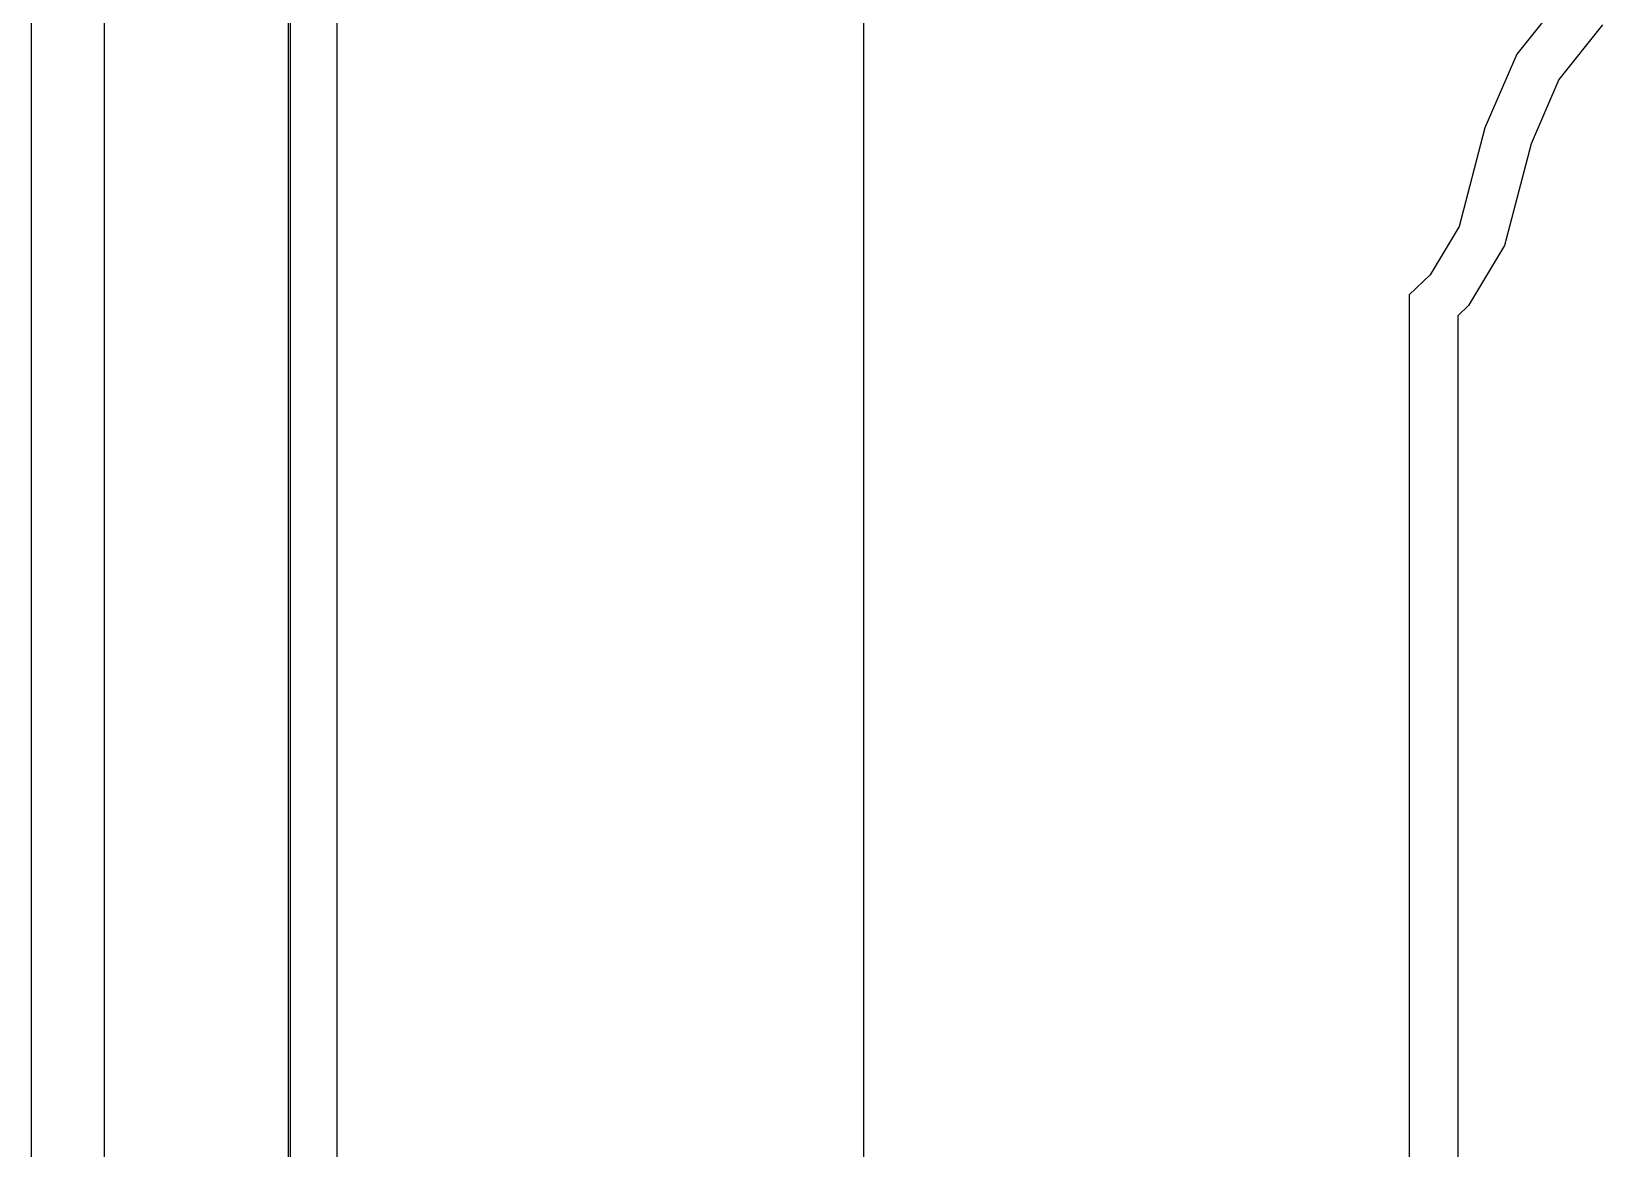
# Model space of a CAD drawing. Extents: x -24961 to 905641, y -154323 to 635957.
# Drawn here: x 437724 to 440944, y -142885 to -140595 of the extents above; entities that cross this region are included whole.
import ezdxf

# ---------------------------------------------------------------- set-up
doc = ezdxf.new("R2010")
doc.units = 0
doc.header["$LTSCALE"] = 1000
doc.header["$MEASUREMENT"] = 0
doc.layers.add('DOTE', color=1, linetype='Continuous')
doc.layers.add('WALL', color=9, linetype='Continuous')

msp = doc.modelspace()

# ---------------------------------------------------------------- linework, layer by layer
for p, q in [((438250.3, -143125.5), (438250.3, -137425.8)), ((438253.6, -137425.8), (438253.6, -143123.9)), ((438350.3, -144929.1), (438350.3, -137525.8)), ((437723.6, -148107.9), (437723.6, -140057.9)), ((437873.6, -142931.1), (437873.6, -140057.9)), ((440873.9, -140508.2), (440767.7, -140641)), ((440943.5, -140581.2), (440854.2, -140693)), ((440767.7, -140641), (440702.3, -140792.2)), ((440854.2, -140693), (440797.1, -140824.8)), ((440702.3, -140792.2), (440649.6, -140994.7)), ((440797.1, -140824.8), (440742.7, -141033.8)), ((440649.6, -140994.7), (440590, -141093.8)), ((440742.7, -141033.8), (440668.7, -141156.8)), ((440590, -141093.8), (440547.4, -141134.5)), ((440547.4, -141134.5), (440547.4, -143287.8)), ((440668.7, -141156.8), (440647.4, -141177.2)), ((440647.4, -143387.8), (440647.4, -141177.2))]:
    msp.add_line(p, q)
at = {"layer": 'DOTE'}
msp.add_line((439429.4, -148961.4), (439429.4, -125705.9), dxfattribs=at)
at = {"layer": 'WALL'}
msp.add_line((438253.6, -129507.9), (438253.6, -148107.9), dxfattribs=at)

doc.saveas('drawing.dxf')
